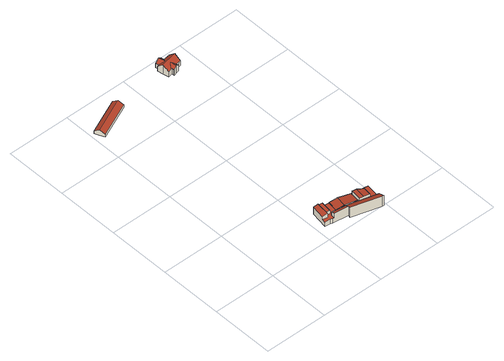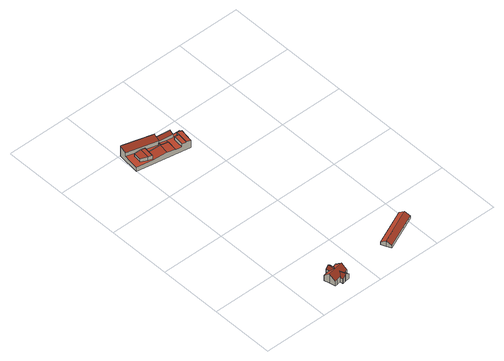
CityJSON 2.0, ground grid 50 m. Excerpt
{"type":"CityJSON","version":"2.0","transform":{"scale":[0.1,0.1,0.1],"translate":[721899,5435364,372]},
"CityObjects":{
"building1":{"type":"Building","attributes":{"Gemeindeschluessel":"09362000","HoeheDach":"382.062","HoeheGrund":"376.960","Methode":"2000","NiedrigsteTraufeDesGebaeudes":"379.588","Geometrietyp2DReferenz":"3000","measuredHeight":5.1,"function":"31001_2000","roofType":"3100","storeysAboveGround":1},"geometry":[{"type":"Solid","lod":"2","boundaries":[[[[0,1,2,3,4,5]],[[6,7,8,9]],[[10,11,7,6]],[[1,0,10,6,9,2]],[[2,9,8,3]],[[5,11,10,0]],[[3,8,7,4]],[[4,7,11,5]]]],"semantics":{"surfaces":[{"type":"GroundSurface","Flaeche":"248.225","Z_MAX":"0.000","Z_MAX_ASL":"376.960","Z_MIN":"0.000","Z_MIN_ASL":"376.960"},{"type":"RoofSurface","Dachneigung":"59.126","Dachorientierung":"335.651","Flaeche":"144.646","Z_MAX":"5.102","Z_MAX_ASL":"382.062","Z_MIN":"2.628","Z_MIN_ASL":"379.588"},{"type":"RoofSurface","Dachneigung":"59.112","Dachorientierung":"155.659","Flaeche":"144.581","Z_MAX":"5.102","Z_MAX_ASL":"382.062","Z_MIN":"2.630","Z_MIN_ASL":"379.590"},{"type":"WallSurface","Flaeche":"31.940","Z_MAX":"5.099","Z_MAX_ASL":"382.059","Z_MIN":"0.000","Z_MIN_ASL":"376.960"},{"type":"WallSurface","Flaeche":"78.987","Z_MAX":"2.631","Z_MAX_ASL":"379.591","Z_MIN":"0.000","Z_MIN_ASL":"376.960"},{"type":"WallSurface","Flaeche":"79.030","Z_MAX":"2.630","Z_MAX_ASL":"379.590","Z_MIN":"0.000","Z_MIN_ASL":"376.960"},{"type":"WallSurface","Flaeche":"15.980","Z_MAX":"5.102","Z_MAX_ASL":"382.062","Z_MIN":"0.000","Z_MIN_ASL":"376.960"},{"type":"WallSurface","Flaeche":"15.955","Z_MAX":"5.102","Z_MAX_ASL":"382.062","Z_MIN":"0.000","Z_MIN_ASL":"376.960"}],"values":[[0,1,2,3,4,5,6,7]]}}]},
"building2":{"type":"Building","attributes":{"Gemeindeschluessel":"09362000","HoeheDach":"381.929","HoeheGrund":"372.820","Methode":"2000","NiedrigsteTraufeDesGebaeudes":"376.600","Geometrietyp2DReferenz":"3000","measuredHeight":9.11,"function":"31001_2000","roofType":"3100"},"geometry":[{"type":"Solid","lod":"2","boundaries":[[[[12,13,14,15]],[[16,17,18,19,20,21,22,23,15,14,24,25]],[[26,27,28,29,30,31,32]],[[33,34,28,27,35,36,37,38]],[[39,30,29,40]],[[41,13,12,42,43,44,45]],[[46,47,48,49]],[[20,50,51,52,53,21]],[[54,55,56,57]],[[51,50,58,59]],[[60,36,35,61]],[[49,62,45,44,63,64,16,25,65,66,46]],[[49,48,67,68,62]],[[40,29,28,34]],[[66,69,47,46]],[[70,71,53,52]],[[23,22,71,70]],[[72,31,30,39]],[[55,38,37,73,74,12,15,23,70,52,51,59,56]],[[48,47,69,67]],[[37,36,60,73]],[[45,65,25,24,41]],[[35,27,26,61]],[[75,43,42,76]],[[41,24,14,13]],[[33,38,55,54]],[[20,19,58,50]],[[44,43,75,63]],[[18,57,56,59,58,19]],[[60,61,76,74,73]],[[68,77,65,45,62]],[[68,67,69,77]],[[71,22,21,53]],[[26,32,64,63,75,76,61]],[[72,39,40,34,33,54,57,18,17]],[[72,17,16,64,32,31]],[[65,77,69,66]],[[76,42,12,74]]]],"semantics":{"surfaces":[{"type":"WallSurface","Flaeche":"4.581","Z_MAX":"4.380","Z_MAX_ASL":"377.200","Z_MIN":"3.840","Z_MIN_ASL":"376.660"},{"type":"WallSurface","Flaeche":"193.884","Z_MAX":"7.383","Z_MAX_ASL":"380.203","Z_MIN":"0.000","Z_MIN_ASL":"372.820"},{"type":"RoofSurface","Dachneigung":"66.299","Dachorientierung":"15.749","Flaeche":"138.237","Z_MAX":"9.109","Z_MAX_ASL":"381.929","Z_MIN":"6.860","Z_MIN_ASL":"379.680"},{"type":"WallSurface","Flaeche":"93.480","Z_MAX":"8.248","Z_MAX_ASL":"381.068","Z_MIN":"0.000","Z_MIN_ASL":"372.820"},{"type":"WallSurface","Flaeche":"211.741","Z_MAX":"9.109","Z_MAX_ASL":"381.929","Z_MIN":"0.000","Z_MIN_ASL":"372.820"},{"type":"WallSurface","Flaeche":"9.222","Z_MAX":"5.180","Z_MAX_ASL":"378.000","Z_MIN":"3.780","Z_MIN_ASL":"376.600"},{"type":"WallSurface","Flaeche":"16.666","Z_MAX":"6.380","Z_MAX_ASL":"379.200","Z_MIN":"3.780","Z_MIN_ASL":"376.600"},{"type":"WallSurface","Flaeche":"14.323","Z_MAX":"7.383","Z_MAX_ASL":"380.203","Z_MIN":"3.840","Z_MIN_ASL":"376.660"},{"type":"WallSurface","Flaeche":"15.442","Z_MAX":"3.840","Z_MAX_ASL":"376.660","Z_MIN":"0.000","Z_MIN_ASL":"372.820"},{"type":"WallSurface","Flaeche":"11.410","Z_MAX":"7.383","Z_MAX_ASL":"380.203","Z_MIN":"3.840","Z_MIN_ASL":"376.660"},{"type":"RoofSurface","Dachneigung":"64.858","Dachorientierung":"7.751","Flaeche":"38.287","Z_MAX":"8.160","Z_MAX_ASL":"380.980","Z_MIN":"6.660","Z_MIN_ASL":"379.480"},{"type":"RoofSurface","Dachneigung":"89.998","Dachorientierung":"177.224","Flaeche":"123.284","Z_MAX":"3.781","Z_MAX_ASL":"376.601","Z_MIN":"3.780","Z_MIN_ASL":"376.600"},{"type":"WallSurface","Flaeche":"24.276","Z_MAX":"6.960","Z_MAX_ASL":"379.780","Z_MIN":"3.780","Z_MIN_ASL":"376.600"},{"type":"WallSurface","Flaeche":"17.351","Z_MAX":"9.109","Z_MAX_ASL":"381.929","Z_MIN":"0.000","Z_MIN_ASL":"372.820"},{"type":"WallSurface","Flaeche":"15.458","Z_MAX":"6.960","Z_MAX_ASL":"379.780","Z_MIN":"3.780","Z_MIN_ASL":"376.600"},{"type":"WallSurface","Flaeche":"9.211","Z_MAX":"6.570","Z_MAX_ASL":"379.390","Z_MIN":"3.840","Z_MIN_ASL":"376.660"},{"type":"WallSurface","Flaeche":"23.767","Z_MAX":"6.570","Z_MAX_ASL":"379.390","Z_MIN":"3.840","Z_MIN_ASL":"376.660"},{"type":"WallSurface","Flaeche":"12.933","Z_MAX":"9.103","Z_MAX_ASL":"381.923","Z_MIN":"0.000","Z_MIN_ASL":"372.820"},{"type":"RoofSurface","Dachneigung":"90.000","Dachorientierung":"-1.000","Flaeche":"80.474","Z_MAX":"3.840","Z_MAX_ASL":"376.660","Z_MIN":"3.840","Z_MIN_ASL":"376.660"},{"type":"RoofSurface","Dachneigung":"83.292","Dachorientierung":"97.217","Flaeche":"36.857","Z_MAX":"6.960","Z_MAX_ASL":"379.780","Z_MIN":"6.380","Z_MIN_ASL":"379.200"},{"type":"WallSurface","Flaeche":"11.317","Z_MAX":"8.150","Z_MAX_ASL":"380.970","Z_MIN":"3.840","Z_MIN_ASL":"376.660"},{"type":"RoofSurface","Dachneigung":"82.329","Dachorientierung":"97.401","Flaeche":"83.319","Z_MAX":"5.180","Z_MAX_ASL":"378.000","Z_MIN":"3.780","Z_MIN_ASL":"376.600"},{"type":"WallSurface","Flaeche":"0.460","Z_MAX":"8.248","Z_MAX_ASL":"381.068","Z_MIN":"6.660","Z_MIN_ASL":"379.480"},{"type":"RoofSurface","Dachneigung":"90.000","Dachorientierung":"-1.000","Flaeche":"1.799","Z_MAX":"5.000","Z_MAX_ASL":"377.820","Z_MIN":"5.000","Z_MIN_ASL":"377.820"},{"type":"RoofSurface","Dachneigung":"83.263","Dachorientierung":"277.521","Flaeche":"56.814","Z_MAX":"5.180","Z_MAX_ASL":"378.000","Z_MIN":"4.380","Z_MIN_ASL":"377.200"},{"type":"WallSurface","Flaeche":"8.877","Z_MAX":"3.840","Z_MAX_ASL":"376.660","Z_MIN":"0.000","Z_MIN_ASL":"372.820"},{"type":"RoofSurface","Dachneigung":"74.880","Dachorientierung":"277.520","Flaeche":"40.601","Z_MAX":"7.383","Z_MAX_ASL":"380.203","Z_MIN":"6.367","Z_MIN_ASL":"379.187"},{"type":"WallSurface","Flaeche":"2.603","Z_MAX":"5.000","Z_MAX_ASL":"377.820","Z_MIN":"3.780","Z_MIN_ASL":"376.600"},{"type":"WallSurface","Flaeche":"82.193","Z_MAX":"6.464","Z_MAX_ASL":"379.284","Z_MIN":"0.000","Z_MIN_ASL":"372.820"},{"type":"WallSurface","Flaeche":"27.259","Z_MAX":"6.660","Z_MAX_ASL":"379.480","Z_MIN":"3.840","Z_MIN_ASL":"376.660"},{"type":"WallSurface","Flaeche":"24.888","Z_MAX":"6.680","Z_MAX_ASL":"379.500","Z_MIN":"3.780","Z_MIN_ASL":"376.600"},{"type":"RoofSurface","Dachneigung":"85.146","Dachorientierung":"277.217","Flaeche":"28.157","Z_MAX":"6.960","Z_MAX_ASL":"379.780","Z_MIN":"6.680","Z_MIN_ASL":"379.500"},{"type":"RoofSurface","Dachneigung":"90.000","Dachorientierung":"-1.000","Flaeche":"29.629","Z_MAX":"6.570","Z_MAX_ASL":"379.390","Z_MIN":"6.570","Z_MIN_ASL":"379.390"},{"type":"WallSurface","Flaeche":"75.267","Z_MAX":"6.860","Z_MAX_ASL":"379.680","Z_MIN":"3.780","Z_MIN_ASL":"376.600"},{"type":"GroundSurface","Flaeche":"651.196","Z_MAX":"0.000","Z_MAX_ASL":"372.820","Z_MIN":"0.000","Z_MIN_ASL":"372.820"},{"type":"WallSurface","Flaeche":"88.254","Z_MAX":"9.076","Z_MAX_ASL":"381.896","Z_MIN":"0.000","Z_MIN_ASL":"372.820"},{"type":"WallSurface","Flaeche":"10.033","Z_MAX":"6.960","Z_MAX_ASL":"379.780","Z_MIN":"3.780","Z_MIN_ASL":"376.600"},{"type":"RoofSurface","Dachneigung":"78.883","Dachorientierung":"277.530","Flaeche":"12.098","Z_MAX":"5.000","Z_MAX_ASL":"377.820","Z_MIN":"3.840","Z_MIN_ASL":"376.660"}],"values":[[0,1,2,3,4,5,6,7,8,9,10,11,12,13,14,15,16,17,18,19,20,21,22,23,24,25,26,27,28,29,30,31,32,33,34,35,36,37]]}}]},
"building3":{"type":"Building","attributes":{"Gemeindeschluessel":"09362000","HoeheDach":"388.200","HoeheGrund":"379.909","Methode":"2000","NiedrigsteTraufeDesGebaeudes":"383.741","Geometrietyp2DReferenz":"3000","measuredHeight":8.29,"function":"31001_1000","roofType":"3100","storeysAboveGround":2},"address":[{"Country":"Germany","Locality":"Regensburg","ThoroughfareName":"Kager 3"}],"geometry":[{"type":"Solid","lod":"2","boundaries":[[[[78,79,80,81]],[[82,83,84,85]],[[86,87,88,89,90]],[[91,92,93,94]],[[95,96,90,89]],[[97,94,93,98,99]],[[100,101,78,81,102]],[[101,100,103,104]],[[105,106,107]],[[108,109,110,111]],[[85,84,112,113]],[[114,115,105,107,116,117,118,112,84,83]],[[119,117,116,98,93,92,120]],[[111,110,96,95]],[[121,122,123,124]],[[125,99,98,116,107,106,126]],[[83,123,122,127,87,86,128,102,81,80,114]],[[79,129,114,80]],[[128,103,100,102]],[[82,124,123,83]],[[119,120,130,131]],[[125,126,132,133]],[[130,120,92,91]],[[121,134,127,122]],[[117,119,118]],[[135,115,114,129]],[[88,87,127,134]],[[128,86,90,96,110,109,103]],[[131,113,112,118,119]],[[135,132,126,106,105,115]],[[131,130,91,94,97,133,132,135,129,79,78,101,104,108,111,95,89,88,134,121,124,82,85,113]],[[108,104,103,109]],[[97,99,125,133]]]],"semantics":{"surfaces":[{"type":"WallSurface","Flaeche":"8.151","Z_MAX":"4.365","Z_MAX_ASL":"384.274","Z_MIN":"0.001","Z_MIN_ASL":"379.910"},{"type":"WallSurface","Flaeche":"29.328","Z_MAX":"8.281","Z_MAX_ASL":"388.190","Z_MIN":"0.001","Z_MIN_ASL":"379.910"},{"type":"WallSurface","Flaeche":"6.829","Z_MAX":"3.955","Z_MAX_ASL":"383.864","Z_MIN":"0.001","Z_MIN_ASL":"379.910"},{"type":"WallSurface","Flaeche":"14.987","Z_MAX":"7.180","Z_MAX_ASL":"387.089","Z_MIN":"0.001","Z_MIN_ASL":"379.910"},{"type":"WallSurface","Flaeche":"1.907","Z_MAX":"3.892","Z_MAX_ASL":"383.801","Z_MIN":"0.001","Z_MIN_ASL":"379.910"},{"type":"WallSurface","Flaeche":"15.092","Z_MAX":"7.191","Z_MAX_ASL":"387.100","Z_MIN":"0.001","Z_MIN_ASL":"379.910"},{"type":"WallSurface","Flaeche":"10.759","Z_MAX":"4.359","Z_MAX_ASL":"384.268","Z_MIN":"0.001","Z_MIN_ASL":"379.910"},{"type":"WallSurface","Flaeche":"16.002","Z_MAX":"6.362","Z_MAX_ASL":"386.271","Z_MIN":"0.001","Z_MIN_ASL":"379.910"},{"type":"WallSurface","Flaeche":"0.280","Z_MAX":"5.063","Z_MAX_ASL":"384.972","Z_MIN":"4.376","Z_MIN_ASL":"384.285"},{"type":"WallSurface","Flaeche":"8.346","Z_MAX":"5.518","Z_MAX_ASL":"385.427","Z_MIN":"0.001","Z_MIN_ASL":"379.910"},{"type":"WallSurface","Flaeche":"6.567","Z_MAX":"4.379","Z_MAX_ASL":"384.288","Z_MIN":"0.001","Z_MIN_ASL":"379.910"},{"type":"RoofSurface","Dachneigung":"49.894","Dachorientierung":"168.496","Flaeche":"65.573","Z_MAX":"8.291","Z_MAX_ASL":"388.200","Z_MIN":"4.376","Z_MIN_ASL":"384.285"},{"type":"RoofSurface","Dachneigung":"49.666","Dachorientierung":"78.503","Flaeche":"13.286","Z_MAX":"7.191","Z_MAX_ASL":"387.100","Z_MIN":"5.061","Z_MIN_ASL":"384.970"},{"type":"WallSurface","Flaeche":"1.147","Z_MAX":"4.123","Z_MAX_ASL":"384.032","Z_MIN":"0.001","Z_MIN_ASL":"379.910"},{"type":"WallSurface","Flaeche":"6.521","Z_MAX":"4.348","Z_MAX_ASL":"384.257","Z_MIN":"0.001","Z_MIN_ASL":"379.910"},{"type":"RoofSurface","Dachneigung":"49.678","Dachorientierung":"258.485","Flaeche":"13.234","Z_MAX":"7.191","Z_MAX_ASL":"387.100","Z_MIN":"5.061","Z_MIN_ASL":"384.970"},{"type":"RoofSurface","Dachneigung":"49.714","Dachorientierung":"348.492","Flaeche":"71.844","Z_MAX":"8.291","Z_MAX_ASL":"388.200","Z_MIN":"3.832","Z_MIN_ASL":"383.741"},{"type":"WallSurface","Flaeche":"29.409","Z_MAX":"8.291","Z_MAX_ASL":"388.200","Z_MIN":"0.001","Z_MIN_ASL":"379.910"},{"type":"RoofSurface","Dachneigung":"51.147","Dachorientierung":"258.502","Flaeche":"14.865","Z_MAX":"6.391","Z_MAX_ASL":"386.300","Z_MIN":"3.832","Z_MIN_ASL":"383.741"},{"type":"WallSurface","Flaeche":"29.503","Z_MAX":"8.291","Z_MAX_ASL":"388.200","Z_MIN":"0.001","Z_MIN_ASL":"379.910"},{"type":"WallSurface","Flaeche":"7.545","Z_MAX":"5.105","Z_MAX_ASL":"385.014","Z_MIN":"0.001","Z_MIN_ASL":"379.910"},{"type":"WallSurface","Flaeche":"7.633","Z_MAX":"5.124","Z_MAX_ASL":"385.033","Z_MIN":"0.001","Z_MIN_ASL":"379.910"},{"type":"WallSurface","Flaeche":"2.654","Z_MAX":"5.108","Z_MAX_ASL":"385.017","Z_MIN":"0.001","Z_MIN_ASL":"379.910"},{"type":"WallSurface","Flaeche":"14.696","Z_MAX":"4.353","Z_MAX_ASL":"384.262","Z_MIN":"0.001","Z_MIN_ASL":"379.910"},{"type":"WallSurface","Flaeche":"0.278","Z_MAX":"5.061","Z_MAX_ASL":"384.970","Z_MIN":"4.378","Z_MIN_ASL":"384.287"},{"type":"WallSurface","Flaeche":"29.320","Z_MAX":"8.281","Z_MAX_ASL":"388.190","Z_MIN":"0.001","Z_MIN_ASL":"379.910"},{"type":"WallSurface","Flaeche":"1.947","Z_MAX":"4.353","Z_MAX_ASL":"384.262","Z_MIN":"0.001","Z_MIN_ASL":"379.910"},{"type":"RoofSurface","Dachneigung":"51.147","Dachorientierung":"78.502","Flaeche":"14.562","Z_MAX":"6.391","Z_MAX_ASL":"386.300","Z_MIN":"3.890","Z_MIN_ASL":"383.799"},{"type":"WallSurface","Flaeche":"14.547","Z_MAX":"5.101","Z_MAX_ASL":"385.010","Z_MIN":"0.001","Z_MIN_ASL":"379.910"},{"type":"WallSurface","Flaeche":"14.609","Z_MAX":"5.121","Z_MAX_ASL":"385.030","Z_MIN":"0.001","Z_MIN_ASL":"379.910"},{"type":"GroundSurface","Flaeche":"148.092","Z_MAX":"0.001","Z_MAX_ASL":"379.910","Z_MIN":"0.001","Z_MIN_ASL":"379.910"},{"type":"WallSurface","Flaeche":"6.682","Z_MAX":"6.391","Z_MAX_ASL":"386.300","Z_MIN":"0.001","Z_MIN_ASL":"379.910"},{"type":"WallSurface","Flaeche":"2.612","Z_MAX":"5.124","Z_MAX_ASL":"385.033","Z_MIN":"0.001","Z_MIN_ASL":"379.910"}],"values":[[0,1,2,3,4,5,6,7,8,9,10,11,12,13,14,15,16,17,18,19,20,21,22,23,24,25,26,27,28,29,30,31,32]]}}]}
},
"vertices":[
[37,1664,50],[20,1701,50],[3,1739,50],[277,1863,50],[294,1825,50],[311,1787,50],[20,1701,101],[294,1825,101],[277,1863,76],[3,1739,76],[37,1664,76],[311,1787,76],
[692,146,47],[692,146,52],[703,230,52],[703,230,47],[1002,176,46],[1002,176,8],[587,251,8],[587,251,73],[621,245,82],[621,245,74],[654,239,74],[654,239,47],[770,218,60],[872,199,46],[748,118,77],[744,86,91],[745,86,91],[742,66,99],[966,3,99],[980,0,99],[986,51,77],[626,102,8],[745,86,8],[744,86,90],[636,101,90],[636,101,47],[626,102,47],[966,3,8],[742,66,8],[759,137,60],[750,138,58],[759,137,58],[759,137,46],[862,123,46],[949,155,46],[949,155,72],[941,92,72],[941,92,46],[607,137,82],[607,137,47],[609,157,47],[609,157,74],[605,110,8],[605,110,47],[564,113,47],[564,113,8],[569,142,72],[569,142,47],[640,133,75],[748,118,75],[860,103,46],[756,116,46],[986,51,46],[870,188,46],[903,182,46],[892,98,78],[860,103,75],[903,182,78],[643,153,47],[643,153,74],[980,0,8],[640,133,47],[689,126,47],[756,116,58],[748,118,58],[870,188,75],
[701,1876,79],[682,1872,79],[682,1872,123],[701,1876,123],[819,1853,79],[819,1853,162],[829,1807,123],[829,1807,79],[761,1894,118],[761,1893,119],[761,1893,79],[758,1910,79],[758,1910,118],[785,1778,79],[785,1778,130],[762,1773,151],[762,1773,79],[757,1915,79],[757,1915,118],[738,1768,79],[761,1773,151],[738,1768,130],[695,1903,117],[695,1903,79],[700,1882,117],[726,1909,143],[726,1909,79],[733,1788,123],[733,1788,130],[731,1796,130],[737,1911,79],[737,1911,134],[754,1915,120],[754,1915,79],[814,1804,123],[814,1804,79],[692,1827,162],[701,1781,123],[751,1826,151],[780,1806,130],[782,1798,123],[782,1798,130],[784,1783,130],[795,1895,79],[795,1895,123],[810,1898,123],[810,1898,79],[737,1773,130],[734,1788,130],[762,1889,123],[737,1859,143],[692,1827,79],[784,1783,79],[782,1798,79],[734,1788,79],[737,1773,79],[762,1889,79],[701,1781,79]
]}
